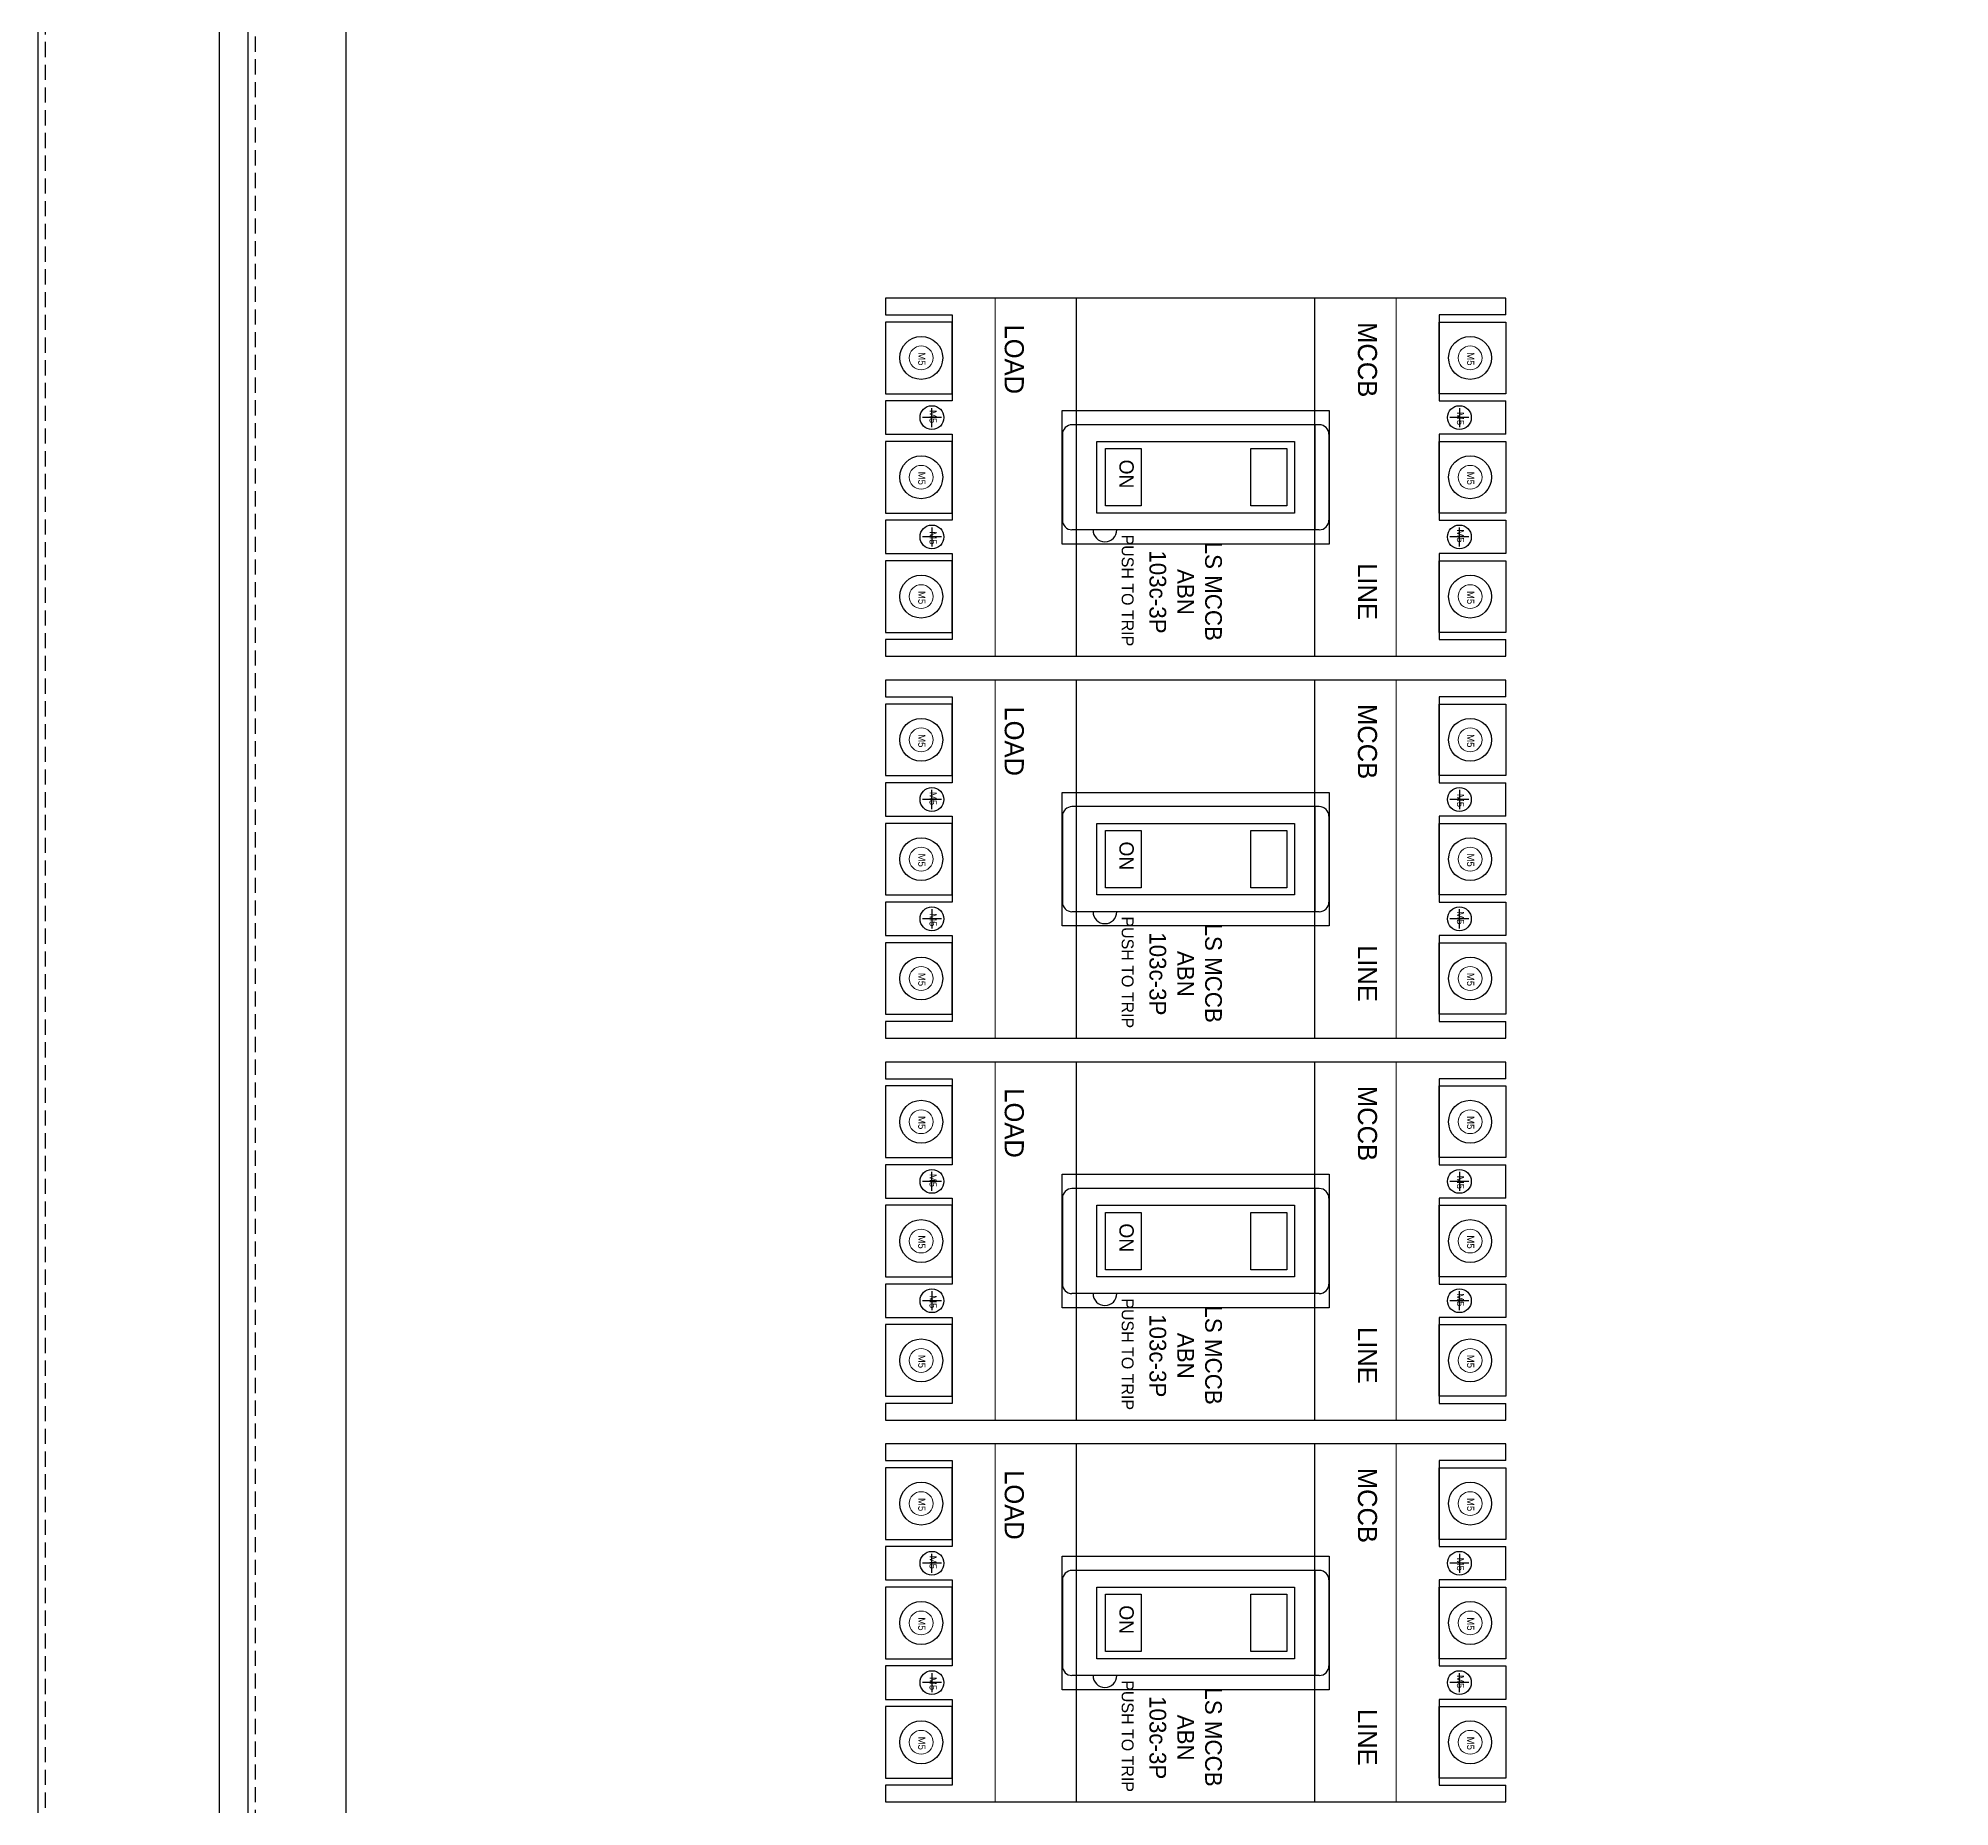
# Model space of a CAD drawing. Header units: millimetres. Extents: x 0 to 3953, y 0 to 2795.
# Drawn here: x 1189 to 1589.5, y 1627 to 1997.5 of the extents above; entities that cross this region are included whole.
import ezdxf

# ---------------------------------------------------------------- set-up
doc = ezdxf.new("R2010")
doc.units = ezdxf.units.MM
doc.linetypes.add('HIDDEN2', pattern=[4.7625, 3.175, -1.5875])
doc.layers.add('E_Electrical Equipment', color=35, linetype='Continuous', lineweight=5)

# ---------------------------------------------------------------- blocks, each defined once
blk = doc.blocks.new('CB LS 30AF 3P')
at = {"lineweight": 30}
blk.add_line((46.5, 0), (53.5, 0), dxfattribs=at)
at = {"color": 4}
for p, q in [((25, -7.75), (25, -11.75)), ((50, -7.75), (50, -11.75)), ((23, -9.75), (27, -9.75)), ((52, -9.75), (48, -9.75)), ((25, -118.25), (25, -122.25)), ((50, -118.25), (50, -122.25)), ((27, -120.25), (23, -120.25)), ((48, -120.25), (52, -120.25))]:
    blk.add_line(p, q, dxfattribs=at)
for p, q in [((75, -40), (0, -40)), ((26.5, -39.09), (26.5, -90.91)), ((26.5, -40), (48.5, -40)), ((28.5, -37.09), (46.5, -37.09)), ((48.5, -39.09), (48.5, -90.91)), ((30, -44.29), (45, -44.29)), ((30, -85.71), (30, -44.29)), ((31.5, -45.91), (43.5, -45.91)), ((31.5, -53.41), (31.5, -45.91)), ((43.5, -45.91), (43.5, -53.41)), ((45, -44.29), (45, -85.71)), ((43.5, -53.41), (31.5, -53.41)), ((31.5, -76.41), (43.5, -76.41)), ((31.5, -83.91), (31.5, -76.41)), ((43.5, -76.41), (43.5, -83.91)), ((43.5, -83.91), (31.5, -83.91)), ((45, -85.71), (30, -85.71)), ((75, -90), (0, -90)), ((28.5, -92.91), (46.5, -92.91))]:
    blk.add_line(p, q)
at = {"lineweight": 30}
for points in [[(3.5, 0), (0, 0), (0, -130), (3.5, -130)], [(3.5, 0), (3.5, -14), (21.5, -14), (21.5, 0)], [(28.5, 0), (21.5, 0)], [(28.5, 0), (28.5, -14), (46.5, -14), (46.5, 0)], [(53.5, 0), (53.5, -14), (71.5, -14), (71.5, 0)], [(71.5, -130), (75, -130), (75, 0), (71.5, 0)], [(3.5, -130), (3.5, -116), (21.5, -116), (21.5, -130)], [(28.5, -130), (28.5, -116), (46.5, -116), (46.5, -130)], [(53.5, -130), (53.5, -116), (71.5, -116), (71.5, -130)], [(21.5, -130), (28.5, -130)], [(46.5, -130), (53.5, -130)]]:
    blk.add_lwpolyline(points, dxfattribs=at)
for centre, radius, start, end in [((28.5, -39.09), 2, 90, 180), ((46.5, -39.09), 2, 0, 90), ((48.5, -84), 2.5, 270, 90), ((28.5, -90.91), 2, 180, 270), ((46.5, -90.91), 2, 270, 0)]:
    blk.add_arc(centre, radius, start, end)
at = {"layer": 'E_Electrical Equipment', "color": 0}
for p, q in [((21.5, 0), (28.5, 0)), ((75, -23), (0, -23)), ((75, -107), (0, -107)), ((21.5, -130), (28.5, -130)), ((46.5, -130), (53.5, -130))]:
    blk.add_line(p, q, dxfattribs=at)
for centre in [(12.5, -7.5), (37.5, -7.5), (62.5, -7.5), (12.5, -122.5), (37.5, -122.5), (62.5, -122.5)]:
    blk.add_circle(centre, 2.5, dxfattribs=at)
blk.add_text('ON', height=3).set_placement((33.8, -80.97))
at = {"color": 3, "char_height": 1.5, "attachment_point": 1}
for insert in [(11.31, -6.63), (36.31, -6.63), (61.31, -6.63), (11.31, -121.63), (36.31, -121.63), (61.31, -121.63)]:
    blk.add_mtext_dynamic_manual_height_columns('{\\C7;M5}', width=4.3385, gutter_width=1, heights=[0], dxfattribs=dict(at, insert=insert))
at = {"color": 1, "char_height": 1.5}
for insert, attachment_point in [((23.81, -8.76), 1), ((51.19, -8.76), 3), ((26.19, -119.26), 3), ((48.81, -119.26), 1)]:
    blk.add_mtext_dynamic_manual_height_columns('M5', width=4.3385, gutter_width=1, heights=[0], dxfattribs=dict(at, insert=insert, attachment_point=attachment_point))
at = {"attachment_point": 1}
for s, width, insert, char_height in [('MCCB', 14.0775, (5, -27), 4), ('LINE', 14.0775, (55.5, -27), 4), ('PUSH TO TRIP', 37.6575, (49.5, -78), 2.5), ('LOAD', 14.0775, (5.5, -101), 4)]:
    blk.add_mtext_dynamic_manual_height_columns(s, width=width, gutter_width=1, heights=[0], dxfattribs=dict(at, insert=insert, char_height=char_height))
blk = doc.blocks.new('LS 100AF 3P')
at = {"color": 1}
for points in [[(5, 0), (20, 0), (20, -14), (5, -14)], [(5, -130), (20, -130), (20, -116), (5, -116)]]:
    blk.add_lwpolyline(points, close=True, dxfattribs=at)
at = {"color": 2}
for points in [[(30, 0), (45, 0), (45, -14), (30, -14)], [(30, -130), (45, -130), (45, -116), (30, -116)]]:
    blk.add_lwpolyline(points, close=True, dxfattribs=at)
at = {"color": 5}
for points in [[(55, 0), (70, 0), (70, -14), (55, -14)], [(55, -130), (70, -130), (70, -116), (55, -116)]]:
    blk.add_lwpolyline(points, close=True, dxfattribs=at)
at = {"color": 1}
for centre in [(12.5, -7.5), (12.5, -122.5)]:
    blk.add_circle(centre, 4.5, dxfattribs=at)
at = {"color": 2}
for centre in [(37.5, -7.5), (37.5, -122.5)]:
    blk.add_circle(centre, 4.5, dxfattribs=at)
at = {"color": 5}
for centre in [(62.5, -7.5), (62.5, -122.5)]:
    blk.add_circle(centre, 4.5, dxfattribs=at)
at = {"color": 4}
for centre in [(25, -9.75), (50, -9.75), (25, -120.25), (50, -120.25)]:
    blk.add_circle(centre, 2.5, dxfattribs=at)
blk.add_blockref('CB LS 30AF 3P', (0, 0))
at = {"insert": (42.7, -59.51), "char_height": 3.5, "attachment_point": 1}
blk.add_mtext_dynamic_manual_height_columns('\\pi8.28487;{\\C1;LS MCCB\\P\\pi14.01713;ABN\\P\\pi10.11007;103c-3P}', width=37.6867, gutter_width=1, heights=[0], dxfattribs=at)

msp = doc.modelspace()

# ---------------------------------------------------------------- linework, layer by layer
for points in [[(1189.03, 2520.54), (1989.03, 2520.54), (1989.03, 1320.54), (1189.03, 1320.54)], [(1227.03, 2482.54), (1951.03, 2482.54), (1951.03, 1358.54), (1227.03, 1358.54)]]:
    msp.add_lwpolyline(points, close=True)
at = {"linetype": 'HIDDEN2'}
msp.add_lwpolyline([(1190.53, 2519.04), (1987.53, 2519.04), (1987.53, 1322.04), (1190.53, 1322.04)], close=True, dxfattribs=at)
at = {"color": 6}
msp.add_lwpolyline([(1233.03, 2476.54), (1945.03, 2476.54), (1945.03, 1364.54), (1233.03, 1364.54)], close=True, dxfattribs=at)
at = {"color": 6, "linetype": 'HIDDEN2'}
msp.add_lwpolyline([(1234.53, 2475.04), (1943.53, 2475.04), (1943.53, 1366.04), (1234.53, 1366.04)], close=True, dxfattribs=at)
at = {"color": 3}
msp.add_lwpolyline([(1253.53, 2456.04), (1924.53, 2456.04), (1924.53, 1385.04), (1253.53, 1385.04)], close=True, dxfattribs=at)
at = {"color": 2, "ltscale": 3}
for points in [[(1403.53, 1919.54), (1459.53, 1919.54), (1459.53, 1891.54), (1403.53, 1891.54)], [(1403.53, 1839.54), (1459.53, 1839.54), (1459.53, 1811.54), (1403.53, 1811.54)], [(1403.53, 1759.54), (1459.53, 1759.54), (1459.53, 1731.54), (1403.53, 1731.54)], [(1403.53, 1679.54), (1459.53, 1679.54), (1459.53, 1651.54), (1403.53, 1651.54)]]:
    msp.add_lwpolyline(points, close=True, dxfattribs=at)

# ---------------------------------------------------------------- block references
at = {"rotation": 270}
for p in [(1496.53, 1943.04), (1496.53, 1863.04), (1496.53, 1783.04), (1496.53, 1703.04)]:
    msp.add_blockref('LS 100AF 3P', p, dxfattribs=at)

doc.saveas('drawing.dxf')
